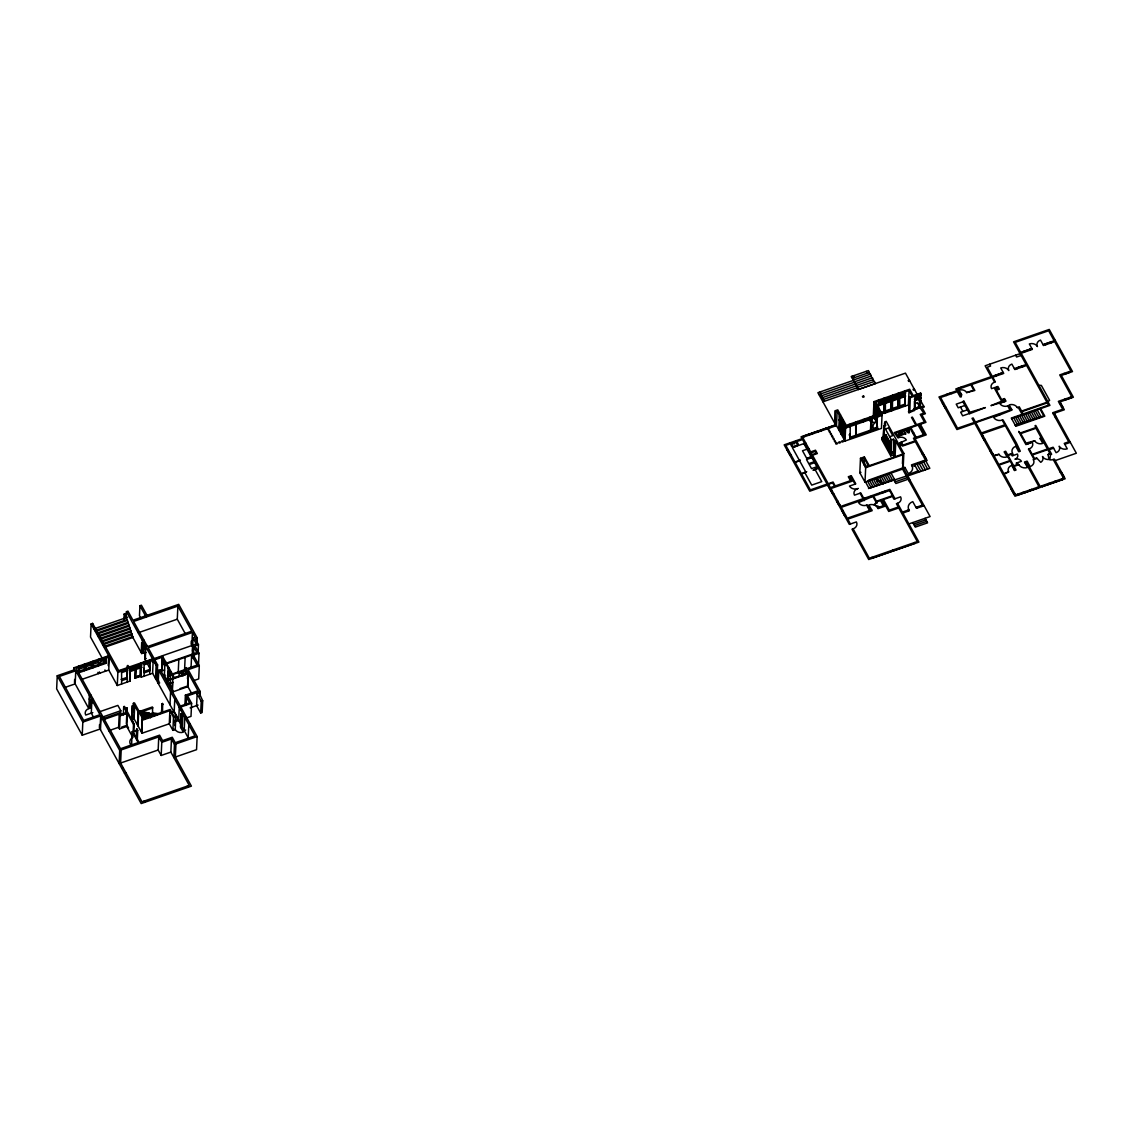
<?xml version="1.0" encoding="UTF-8"?>
<svg xmlns="http://www.w3.org/2000/svg" width="1133" height="1133" viewBox="0 0 1133 1133"><rect width="100%" height="100%" fill="white"/><g stroke="black" fill="none" stroke-linecap="round" stroke-linejoin="round"><path stroke-width="1.5" d="M108.23 665.567L108.683 655.738L74.098 667.734L75.09 669.561L57.245 675.75L56.65 688.864L82.227 735.218L100.072 729.029L100.667 715.914L82.822 722.103L82.227 735.218M73.942 671.019L74.098 667.734M74.495 682.675L74.651 679.389M92.779 712.6L85.726 715.05A6.118 4.943 2.6 0 1 88.785 708.578L75.175 683.879L75.769 670.764L59.398 676.443L83.63 720.376L100.001 714.696L75.769 670.764M79.338 669.022L84.918 667.082L84.748 670.694L79.168 672.634L78.659 667.804M84.748 670.694L84.182 667.082M86.235 670.184L85.726 665.354L86.235 670.184L91.815 668.243L91.971 664.632L86.405 666.572M196.958 644.535L197.255 637.978L178.702 604.356L132.958 620.233L127.944 611.14L126.457 611.664L152.53 658.924L118.682 670.665L92.609 623.405L91.122 623.929L90.527 637.043L104.732 662.791M92.481 626.422L92.609 623.405M91.815 668.243L91.249 664.632M90.64 700.038L90.272 708.054L88.785 708.578L89.38 695.464L90.867 694.94M93.303 667.734L92.793 662.904L93.303 667.734L98.883 665.793L99.038 662.182L93.458 664.122M98.883 665.793L98.316 662.168M99.407 727.811L99.548 724.539M100.483 729.765L101.078 716.651M105.95 663.343L105.44 658.514L105.95 663.343L100.37 665.269L100.525 661.672L106.105 659.732M141.696 667.578L141.03 666.36L129.87 670.24L130.026 666.728L130.097 681.06L117.28 685.507L108.754 670.056L109.349 656.942L76.251 668.442L103.825 718.421L119.815 712.869L120.735 714.541L126.868 712.402L123.695 706.652L124.446 706.397L125.437 708.21L127.08 708.366L126.924 711.637M117.28 685.507L117.874 672.393L91.122 623.929M119.532 728.944L120.126 715.829L127.378 713.323L126.783 726.437L119.532 728.944L118.611 727.287L119.206 714.172L104.321 719.328L120.537 748.715L138.198 742.582L132.193 731.677L136.654 730.134L136.895 728.958L137.73 730.473L137.277 740.316M123.922 619.723L124.177 614.044L125.664 613.519M119.687 715.815L119.815 712.869M121.642 683.992L121.571 669.674M120.594 715.22L120.792 710.717L117.874 705.406L98.911 711.991M119.716 750.443L119.121 763.557L158.167 750.004L158.762 736.889L119.716 750.443L100.667 715.914M126.188 617.683L126.457 611.664M121.203 749.933L120.608 763.047L142.007 801.824L189.239 785.424L170.856 752.1L171.451 738.985L161.778 742.342L161.183 755.456L170.856 752.1M146.015 652.566A7.336 5.92 2.6 0 0 143.225 653.047L141.738 653.557L132.887 637.497L127.179 619.496L124.177 614.044M123.327 714.852L123.695 706.652M121.797 680.621L127.378 678.695L127.009 670.934M127.08 669.291L127.151 667.734L127.222 682.052M127.434 670.41C127.222 687.745 124.842 653.628 130.153 670.141M125.805 714.017L125.947 710.745M126.528 712.671L126.74 707.757M126.769 711.34L126.91 708.068M126.358 723.888L126.868 712.402M129.714 679.743L130.083 671.742M139.741 712.445L134.487 702.913L133.368 703.296L134.374 705.108L132.32 705.817L132.065 719.54A6.118 4.943 2.6 0 1 132.561 722.075M131.895 719.243L132.49 706.128M132.66 706.426L132.065 719.54L134.105 718.832L134.7 705.717L132.32 705.817M132.915 713.124L133.368 703.296M131.598 744.792L132.193 731.677M135.139 678.143L135.45 668.3L135.139 678.143L140.719 676.203L141.03 666.176L129.884 670.042L130.536 671.444L141.71 667.379L141.03 666.176M127.378 713.323L133.496 724.412L132.901 737.526L126.783 726.437M133.779 718.223L133.921 714.951M140.265 667.096L140.01 675.495L135.932 676.911L136.172 668.527L140.393 667.323L136.172 668.527M133.921 730.672L134.218 724.114L125.777 708.819L127.08 708.366M146.879 615.12L141.413 605.22L139.925 605.73L139.472 615.715L141.03 618.547M136.498 733.405L136.654 730.134M136.526 737.158L136.895 728.958M137.532 725.049L138.127 711.935L152.445 706.964L152.686 713.705L157.232 714.356M137.787 725.502L138.382 712.388M138.028 725.956L138.693 711.397L139.812 711.014L143.254 718.818M141.243 652.65L141.71 642.298L145.718 649.577L145.251 659.916M141.738 653.557L142.177 643.926L143.664 643.417M139.77 711.921L141.37 711.354L144.882 717.727L143.282 718.28L139.812 711.014M117.874 672.393L153.196 660.128L152.601 673.243L141.257 677.18L141.186 662.862M143.225 653.047L143.594 645.017M141.342 712.275L142.942 711.708L146.454 718.067L144.84 718.634L141.37 711.354M149.726 674.248L149.641 659.916L149.868 670.878L144.302 672.818L143.778 668.328M150.264 669.008L144.741 659.009L145.18 649.379L142.177 643.926M141.54 732.315L142.206 717.755L138.693 711.397M144.146 676.189L144.075 661.856M142.942 711.708L142.9 712.615L144.514 712.062L147.304 717.161M169.284 723.775L142.05 733.221L142.135 719.2L170.219 709.456L173.972 716.268L175.842 716.438L175.247 729.553L172.91 730.36L169.284 723.775L169.879 710.66L142.645 720.106M147.262 718.067L144.514 712.062M144.84 718.634L144.882 717.727M148.14 717.147L146.072 712.416L144.472 712.969M146.03 713.323L149.202 713.124L151.312 716.934M150.562 716.566L149.202 713.124M152.374 662.196L152.53 658.924M149.159 714.031L152.332 713.818L153.734 716.368M152.332 713.818L152.289 714.725L153.904 714.172L153.861 715.079M154.626 663.046L154.768 659.774L162.203 657.182L173.661 677.945L166.211 680.522L160.291 669.773L158.79 670.283L158.195 683.397L159.682 682.887M153.196 660.128L156.127 665.439L155.533 678.554L157.02 678.03L157.614 664.915L154.768 659.774M155.462 714.526L155.419 715.433L157.034 714.881M163.039 660.879L161.863 670.75L162.203 657.182M161.863 670.75L162.458 657.636L163.194 657.381M161.353 712.388L162.486 703.48L162.628 712.445M161.849 713.294L161.75 703.735M162.175 710.448L162.486 703.48M168.888 667.677L168.137 667.946L167.542 681.06L164.37 675.296L164.965 662.182L165.701 661.927M167.486 680.82L167.33 684.318L172.91 682.378L168.378 683.199M167.911 680.933L167.981 671.43L170.488 675.976M168.293 680.791L168.732 671.175M173.066 691.059L170.049 685.607L170.644 672.492L171.395 672.223M169.992 704.768L170.587 691.654L172.074 691.144M170.162 722.557L170.474 715.589M172.202 689.77L172.57 681.754M185.444 633.984L177.286 619.199L177.881 606.084L133.623 621.451L147.502 646.589L191.746 631.223L177.881 606.084M172.91 730.36L173.505 717.246L169.879 710.66M174.156 712.331L174.765 699.217L176.252 698.693M175.02 725.587L175.459 715.759M171.451 738.985L174.454 744.438L173.859 757.552L196.547 749.678L197.142 736.563L180.827 707.006L191.604 703.253L187.526 695.86L200.173 691.47L188.135 669.66L199.295 665.793L192.78 653.968M178.816 659.548L178.221 672.662L180.062 675.99L174.015 678.086M175.941 743.928L175.346 757.042L191.392 786.118L141.186 803.552L100.072 729.029M179.269 707.389L178.674 720.503L174.397 721.99M180.671 710.278L180.827 707.006M158.79 670.283L182.526 713.294L181.039 713.818L180.444 726.933L183.334 732.159A6.118 4.943 2.6 0 1 175.247 729.553L173.377 729.383M181.422 714.498L180.827 727.613L182.314 727.103L182.909 713.988L181.039 713.818M181.931 726.409L182.526 713.294M185.146 657.352L184.552 670.467L167.627 676.33M185.189 674.617L185.401 667.904L186.945 668.64L197.142 665.099L191.633 655.101L166.707 663.74L174.397 677.676L188.163 672.903L185.401 667.904M186.124 672.492L186.35 667.578M184.934 704.995L185.387 695.166L198.02 690.776L188.503 673.526L166.565 681.145L180.331 706.086L189.622 702.871L185.387 695.166M185.67 704.57L186.053 696.384M186.109 705.363L186.478 697.163M187.526 678.851L187.823 672.294M188.163 672.903L187.568 686.017L180.062 688.623M191.831 693.764L187.908 686.64L188.503 673.526M191.151 644.337L191.307 641.066M193.162 647.977L191.831 645.555L192.426 632.441L148.168 647.807L154.428 659.165L162.614 656.319L166.381 663.145L196.873 652.551L192.78 645.13L196.306 643.912L193.049 637.992L195.088 637.284L192.426 632.441M191.024 668.215L191.633 655.101M192.454 651.107L193.049 637.992M192.327 654.973L192.78 645.13M193.304 658.471L193.446 655.186L199.026 653.245L194.933 645.824L198.459 644.606L195.202 638.7L197.255 637.978M193.559 653.656L193.856 647.099M191.604 703.253L191.01 716.368L186.393 717.982M198.091 652.792L198.459 644.606M197.199 692.504L196.604 705.618L200.683 713.011L202.17 712.501L202.708 700.789L198.686 691.994M198.431 666.36L199.026 653.245M199.295 665.793L198.7 678.908L193.927 680.565M199.946 696.398L200.173 691.47M200.683 713.011L201.221 701.313L197.142 693.92L198.629 693.396M835.333 410.712L835.177 426.05L835.333 410.712L837.754 409.877L846.28 425.328L880.497 413.446L873.968 401.634L909.672 389.242L913.198 395.615L920.633 393.038L920.463 408.362L923.777 413.177L920.251 414.395L924.415 421.943L916.526 424.677L912.377 417.128L911.527 417.426L915.79 425.144L894.291 432.608L897.959 437.834L898.795 437.55A5.722 4.617 2.6 0 1 906.343 439.972L899.984 442.904A6.529 5.268 2.6 0 1 900.126 446.94M832.967 494.328L827.6 484.995L809.755 491.198L784.178 444.844L802.037 438.655L801.031 436.828L835.616 424.833L835.828 420.017M921.115 393.93L910.266 397.697L909.785 412.44L908.949 412.724L909.048 397.301L912.192 396.21L909.063 390.531L875.597 402.158L882.111 413.97L881.446 428.401L845.006 441.063L836.48 425.611L837.145 411.166L835.842 411.619M839.185 419.946L844.198 429.039L843.759 438.783L844.552 438.513L839.525 429.421L839.907 421.306M840.304 419.564L839.213 419.352L841.592 423.657L842.711 423.275M844.043 427.849L839.85 429.308L840.289 420.768L842.131 424.096L841.748 432.395L840.233 428.954L840.459 423.969M841.592 423.657L841.706 421.009L842.825 420.626L841.238 417.751M844.34 425.796L844.227 428.43L841.847 424.124L841.961 421.476M842.456 423.983L842.031 433.967L841.083 434.293M844.694 433.457A6.118 4.943 2.6 0 0 842.357 433.854L842.81 424.11M843.122 425.201L844.637 428.642L844.255 436.941L842.74 433.5L842.966 428.515M845.006 441.063L845.671 426.617L837.145 411.166M871.532 419.054L870.994 431.092L850.161 438.315L849.821 433.967M850.161 438.315L850.217 425.385M871.022 418.445L870.484 430.186L855.613 435.341L856.109 436.247L856.166 423.317L855.741 436.389L855.712 425.158M895.792 441.162L895.127 455.608L894.107 455.962L894.758 441.53L895.792 441.162L903.228 454.645L902.562 469.09L865.003 482.12L859.82 472.73L860.485 458.299L864.38 456.939L869.238 465.72M864.026 464.955L864.38 456.939M865.003 482.12L865.669 467.688L860.485 458.299M878.202 428.444L871.362 430.965L871.404 418.02M871.362 430.965L871.914 418.927M873.316 416.066L873.968 401.634M874.138 415.811L874.718 402.994L875.837 402.612L875.781 404.056M874.322 415.74L874.704 407.625L878.684 415.259M875.186 417.043L875.554 408.928M875.625 407.299L874.534 407.087L876.914 411.392L878.033 411.01M876.291 420.414L876.659 412.1L874.818 408.772L874.449 417.071L876.291 420.414L876.659 412.1M876.914 411.392L877.041 408.744L874.662 404.439M876.984 416.08L876.942 429.025L877.211 412.171L874.704 407.625M878.755 414.735L877.169 411.86L877.296 409.211L879.675 413.531M878.84 415.443L877.324 413.318L877.239 421.518M877.381 418.204L877.608 413.219M877.82 413.559L877.976 410.047M878.401 412.709L878.429 400.076M884.59 436.616L881.8 437.579L881.715 439.505L890.736 455.877L893.526 454.899L893.512 439.25L891.459 439.958L890.892 452.478L892.946 451.77M881.12 413.503L883.91 412.525L883.726 404.594M868.572 480.165L903.185 467.787L903.837 453.356L886.133 421.249L884.561 423.048L885.822 425.314L883.782 426.022L883.202 438.542L890.892 452.478M883.372 438.839L883.938 426.334M883.91 437.48L884.278 429.464M884.42 426.249L884.561 423.048M884.788 426.447L885.015 421.632M884.845 441.247L884.958 438.967L889.221 446.685L889.108 448.98M885.114 439.505L885.029 441.318L888.952 448.427L889.037 446.629M885.085 438.174L885.808 434.576L889.872 441.969L889.717 445.368L885.085 438.174L885.808 434.576M890.467 409.169L884.887 411.109L885.397 412.015L890.963 410.075L891.005 397.159L891.515 398.065L885.935 400.006L885.44 399.099M889.164 445.552L889.32 442.153L885.241 434.775M893.002 397.556L898.582 395.615L898.072 394.709L898.455 398.235L892.889 400.176L892.507 396.649M892.407 410.528L892.563 395.176M890.736 452.166L891.303 439.661M890.736 455.877L890.821 453.951L881.8 437.579M892.45 409.565L898.03 407.625L897.931 397.938L893.753 399.382M897.987 408.588L898.143 393.236M900.069 395.105L905.649 393.165L905.14 392.259L905.097 405.175L899.517 407.101L899.418 397.414L904.998 395.474L905.494 396.394L899.914 398.32L899.418 397.414M899.475 408.064L899.63 392.726M902.449 463.666L902.888 454.036L903.837 453.356M905.055 406.138L905.21 390.786M909.063 390.531L908.397 404.977L883.853 413.488L884.009 398.15M908.949 412.724L909.048 397.301M909.785 412.44L914.515 410.429L914.402 401.323M914.515 410.429L914.968 400.558L920.917 398.504L920.421 397.612L914.473 399.68M914.94 408.546L915.195 399.892L919.656 398.349L919.401 407.002L914.813 408.319L919.274 406.775M919.401 407.002L919.784 398.575M920.633 393.038L920.095 407.696L914.147 409.764M906.74 430.54L906.74 431.191A2.988 2.408 2.6 0 0 907.42 432.424L908.935 433.004L909.431 431.715A2.988 2.408 2.6 0 0 908.751 430.483L908.156 430.058M1048.067 454.574L1049.045 459.474A6.118 4.943 2.6 0 1 1042.487 456.514A6.118 4.943 2.6 0 1 1040.774 462.335L1036.568 457.845L1034.528 458.553L1032.517 454.928L1047.77 449.631L1049.781 453.271L1048.067 454.574L1050.107 453.866L1050.532 454.63L1049.781 459.842A6.529 5.268 2.6 0 0 1053.208 459.474L1054.313 459.092L1065.176 478.777L1014.984 496.212L974.777 423.345L956.932 429.549L938.96 396.975L956.819 390.786L955.813 388.959L991.134 376.694L985.129 365.789L1020.082 353.652M899.092 433.627L899.432 433.259A1.898 1.53 2.6 0 1 899.814 432.962L900.197 432.778M900.537 432.65L900.976 432.565A1.898 1.53 2.6 0 1 901.486 432.537L901.571 432.041M179.623 672.166C179.127 674.744 185.84 672.322 183.149 670.948M181.407 672.889L182.158 675.82M791.131 443.527C789.262 450.254 803.368 445.255 796.017 441.828M133.496 724.412L134.218 724.114M93.954 628.872L127.675 617.159M94.96 630.684L127.179 619.496M96.517 631.138L127.137 620.516M97.523 632.95L128.142 622.329M97.48 633.97L128.1 623.334M98.486 635.783L129.105 625.161M98.429 636.803L129.049 626.167M101.049 638.063L130.054 627.994M101.007 639.069L130.012 628.999M102.012 640.896L131.017 630.826M101.956 641.901L130.961 631.832M818.904 394.525L854.225 382.274M102.961 643.728L131.966 633.659M102.919 644.734L131.924 634.664M138.283 632.738L177.286 619.199M821.383 395.828L855.231 384.087M103.924 646.546L132.929 636.491M822.388 397.655L856.236 385.9M105.482 647.014L132.887 637.497M823.394 399.467L857.228 387.727M822.912 401.804L905.465 373.139L924.188 407.073L922.135 407.781L925.392 413.687L921.865 414.919L925.958 422.34L896.161 432.778L898.781 437.536M142.333 640.442L143.82 639.933M79.197 666.912L106.587 657.409M909.303 380.107L908.199 380.504L908.694 381.41L909.813 381.028M145.336 645.895L146.837 645.385M84.083 669.49L78.503 671.416L79.168 672.634M85.57 668.966L91.15 667.025M92.637 666.516L98.217 664.575M99.704 664.065L105.27 662.125M87.014 669.178L106.36 662.465M914.161 388.902L913.042 389.285L913.538 390.191L914.657 389.809M840.516 414.876L839.397 415.259L838.746 429.69L839.525 429.421M1019.573 352.745L1031.851 348.497M1043.011 344.616L1055.276 340.353M1024.119 351.357L1029.699 349.417M1045.32 343.993L1050.9 342.053M878.868 402.456L884.448 400.516M82.185 679.276L108.754 670.056M144.741 659.009L146.228 658.5M878.245 404.169L883.825 402.243L884.335 403.15L878.755 405.076M892.379 399.269L897.959 397.329M879.619 404.297L883.797 402.838L884.307 403.745L878.726 405.685M886.686 401.833L890.864 400.388L891.374 401.294L885.794 403.235M65.346 687.292L75.175 683.879M1021.088 355.479L1016.613 357.022L1015.621 355.21M892.861 400.785L898.427 398.844L897.931 397.938M154.13 658.641L191.831 645.555M909.601 398.292L910.436 397.995M127.746 670.509L122.166 672.45L121.5 671.232M130.635 669.504L141.781 665.638M144.67 664.632L150.25 662.692M803.524 436.148L809.104 434.208M812.078 433.174L817.658 431.234M820.632 430.2L826.212 428.274M829.186 427.24L834.766 425.3M135.578 668.527L141.158 666.586M836.48 425.611L802.646 437.352L810.661 451.897L815.505 450.212L817.346 453.554L812.503 455.225L828.223 483.706L833.052 482.021L835.219 485.958L850.472 480.675L848.291 476.738L851.28 475.704L855.783 483.876L849.467 486.071A6.118 4.943 2.6 0 0 857.554 488.677L858.29 488.422M841.847 424.124L842.966 423.728M877.169 411.86L878.287 411.463L879.874 414.352M914.501 399.198L920.449 397.131L920.931 398.023L914.982 400.091L915.11 397.442L921.058 395.375L920.562 394.482M914.6 399.907L920.548 397.839M880.61 412.596L883.4 411.619M891.954 408.659L897.534 406.719M899.021 406.195L904.601 404.269M791.457 444.122L793.766 443.329M794.006 443.244L796.301 442.451M920.18 399.807L919.061 400.19L919.557 401.096L920.676 400.714M156.127 665.439L157.614 664.915M845.671 426.617L882.111 413.97M840.233 428.954L844.864 438.4M856.151 423.487L864.422 420.626M1003.229 372.502L992.253 376.312L987.24 367.219L990.582 366.058L989.591 364.245M1014.375 368.636L1026.101 364.571L1013.553 341.84L1049.257 329.448L1072.498 371.567L1061.338 375.434L1073.376 397.244L1059.978 401.889L1064.326 409.764L1054.285 413.262L1076.35 453.242L1055.149 460.607M856.151 423.615L874.067 417.426L876.574 421.972A6.118 4.943 2.6 0 0 873.501 428.458L877.693 426.999M958.504 388.208L962.965 386.665M995.496 375.363L1001.076 373.437M1016.698 368.013L1022.278 366.072M121.132 679.418L126.712 677.477M143.622 671.6L149.202 669.674M845.6 428.062L882.04 415.414M792.845 446.629L797.674 444.943L796.428 442.493M844.198 429.039L844.991 428.77L840.813 421.193M805.733 442.961L792.349 447.606L799.459 460.48M945.743 394.808L951.323 392.868M787.265 450.452L788.384 450.056M135.011 677.916L140.591 675.976M157.147 671.855L161.608 670.297M912.532 410.061L923.692 406.18M908.397 411.746L911.541 410.656M1011.67 409.452L1010.721 409.792L1008.469 405.699L1007.747 405.954A6.118 4.943 2.6 0 1 999.66 403.334L1005.962 401.153L1004.546 398.575L1001.586 399.609L996.403 390.205L999.363 389.185L997.861 386.466L991.559 388.647A6.118 4.943 2.6 0 1 994.632 382.161L995.355 381.92L992.763 377.218L1003.725 373.408L1000.722 367.956A6.118 4.943 2.6 0 1 1008.809 370.562A6.118 4.943 2.6 0 1 1011.868 364.09L1014.885 369.542L1026.597 365.477L1046.92 402.272L1021.612 411.067L1019.275 406.818L1017.25 407.526A6.118 4.943 2.6 0 0 1009.163 404.906L1012.01 410.061L993.627 417.341A6.529 5.268 2.6 0 0 1002.252 420.131L1002.988 419.876L1016.428 443.003L1020.295 451.231L1018.808 451.741L1015.791 446.289A6.529 5.268 2.6 0 0 1012.52 453.2L1007.69 454.885L1005.679 451.246L1004.192 451.755L1007.039 456.911A6.118 4.943 2.6 0 1 998.952 454.305L994.108 455.976L998.796 464.459L1009.956 460.593L1005.268 452.109L1004.532 452.364M961.464 394.397L960.359 394.78L957.427 389.483L970.839 384.823L973.771 390.134L966.676 392.584A5.707 4.603 2.6 0 0 959.127 390.163L961.804 395.006L960.713 395.389L961.379 396.592M789.786 454.999L790.891 454.602M808.835 448.569L802.504 450.75L806.512 458.029M942.387 403.192L943.506 402.796M961.35 396.607L960.246 396.989L957.314 391.692L940.588 397.499L957.541 428.246L974.281 422.439L972.029 418.346L973.162 417.95L975.414 422.043L1009.999 410.033L1007.747 405.954M93.373 699.486L91.886 700.01L91.291 713.124L93.727 717.529M164.37 675.296L165.106 675.041M849.665 437.409L855.245 435.469M870.866 430.058L876.446 428.118M836.324 442.989L837.075 442.734M838.562 442.21L840.049 441.7M841.536 441.176L843.023 440.666M167.429 675.679L183.928 669.957M837.57 443.64L836.083 444.15L835.587 443.244M839.057 443.116L840.544 442.606M842.031 442.082L843.519 441.573M944.894 407.724L946.013 407.342M962.908 401.833L956.224 404.155L958.221 407.795L964.919 405.472M885.411 428.982L888.499 427.906L892.762 435.639L889.674 436.701M167.953 680.197L170.984 679.149M812.46 457.477L806.512 459.531L808.764 463.624L814.712 461.556M905.423 429.577L908.17 428.614M1064.623 374.159L1069.085 372.601L1068.646 371.808M170.049 685.607L170.8 685.338M815.208 462.476L809.259 464.544L811.525 468.623L817.474 466.569M906.06 430.781L908.836 429.818M967.341 409.863L960.657 412.185L962.653 415.825L969.352 413.503M1038.904 385.39L1041.326 385.362L1049.611 400.346L1047.94 401.748M898.087 436.262L905.154 433.812M912.716 433.075L913.651 432.749M187.908 686.64L172.414 692.022L172.726 678.256M120.792 710.717L103.315 716.778L104.647 719.441M141.356 711.892L152.941 707.87M162.246 704.641L162.982 704.386M890.821 453.951L893.611 452.973M142.206 717.755L143.325 717.373M865.329 467.079L902.888 454.036M865.669 467.688L903.228 454.645M108.697 730.728L118.611 727.287M121.67 727.117L126.273 725.517M1065.289 399.864L1070.869 397.938M1011.642 418.672L1049.937 405.373L1021.201 353.269L1032.347 349.403L1029.345 343.95A6.118 4.943 2.6 0 1 1037.431 346.556A6.118 4.943 2.6 0 1 1040.505 340.07L1043.507 345.523L1054.667 341.656L1070.869 371.043L1059.723 374.91L1071.747 396.72L1058.364 401.365L1062.712 409.254L1052.67 412.738L1068.716 441.813L1064.255 443.371L1067.258 448.824A6.118 4.943 2.6 0 1 1059.171 446.204A6.118 4.943 2.6 0 1 1056.112 452.69L1053.095 447.238L1048.634 448.781L1035.76 425.456L1035.024 425.725L1036.029 427.538L1020.408 432.962L1018.652 431.404L1025.931 444.575L1032.248 442.38A6.118 4.943 2.6 0 1 1029.175 448.866L1028.438 449.121L1033.792 458.808L1033.381 459.672A6.529 5.268 2.6 0 1 1030.095 466.598L1027.093 461.145L1024.487 462.037L1027.504 467.49A6.529 5.268 2.6 0 1 1018.879 464.714L1014.035 466.385L1016.046 470.025L1014.559 470.549L1011.712 465.394A6.118 4.943 2.6 0 0 1008.639 471.88L1003.81 473.552L999.136 465.068L1010.282 461.202L1014.97 469.685L1014.219 469.94M201.221 701.313L202.708 700.789M827.104 484.088L810.364 489.895L801.668 474.146L806.738 471.668L801.343 473.537L795.324 462.632L800.38 460.154L794.984 462.023L785.792 445.368L802.532 439.562L811.724 456.217L806.668 458.695L812.064 456.826L818.068 467.731L813.012 470.209L818.408 468.34L828.025 485.76M859.82 472.73L860.938 472.348M1059.539 403.49L1060.658 403.107M171.14 712.473L174.199 711.411L178.717 719.597L174.44 721.084M190.16 707.856L198.091 705.108M922.064 453.837L923.183 453.441M1061.536 407.129L1062.655 406.747M981.801 436.078L982.92 435.681M173.505 717.246L175.842 716.438M1015.196 425.059L1041.383 416.661M1015.48 425.64L1043.748 415.825L1039.896 408.857M137.73 730.473L133.269 732.031L138.948 742.327L159.583 735.161L162.6 740.614L172.258 737.257L175.275 742.71L194.989 735.869L182.909 713.988M830.772 490.759L831.891 490.362M924.57 458.383L925.689 457.987M1053.336 413.942L1054.455 413.559M983.812 439.703L984.917 439.321M903.185 467.787L904.785 467.235L908.284 473.594A7.336 5.92 2.6 0 0 911.98 465.819L915.322 466.102M186.279 716.877L184.792 717.387L184.197 730.502L185.685 729.992M918.367 463.425L923.947 461.485M905.281 468.141L903.681 468.694L930.094 516.563L908.893 523.928M832.783 494.385L833.902 494.002M1055.347 417.581L1056.466 417.199M917.999 470.946L907.193 475.053M894.546 479.443L868.515 488.479L906.414 476.058M190.287 724.143L188.8 724.667L188.205 737.781L182.314 727.103M907.689 475.973L929.825 468.283L925.803 461.018M836.621 501.353L837.74 500.97M907.08 477.262L908.199 476.88M895.013 481.907L907.292 477.644M989.661 450.311L990.766 449.928M908.17 479.231L895.891 483.494L894.135 480.307M838.632 504.992L839.751 504.61M909.091 480.902L910.196 480.519M991.658 453.951L992.777 453.554M1034.712 440.808L1026.002 443.102L1020.734 433.571L1035.987 428.274L1041.255 437.82L1039.952 438.273L1042.785 443.414A6.118 4.943 2.6 0 1 1034.712 440.808L1026.668 444.32M1040.278 438.868L1041.581 438.414L1047.43 449.022L1032.191 454.319L1029.175 448.866M841.89 510.898L843.009 510.516M1018.468 451.132L1019.218 450.877L1005.339 425.739L981.914 433.868L993.783 455.381L998.952 454.305M174.454 744.438L197.142 736.563M877.197 502.613L876.46 502.868L872.863 496.367L858.573 502.585A6.118 4.943 2.6 0 0 866.66 505.191L867.396 504.936L870.328 510.232M844.397 515.444L845.515 515.062M121.797 768.401L123.285 767.891M876.46 502.868A4.9 3.951 2.6 0 0 874.081 504.681L879.619 507.003L883.343 505.715L880.497 500.574L876.786 501.862L877.282 502.769M871.631 509.779L847.272 518.234L841.253 507.329L863.573 499.582L864.153 500.644M850.444 523.998L847.767 519.155L872.127 510.7L868.954 504.936A6.529 5.268 2.6 0 1 877.579 507.726L878.882 507.272L878.457 506.508M1053.605 448.144L1049.13 449.702L1051.636 454.234L1050.532 454.63M1064.751 444.278L1070.331 442.337M897.534 503.321L896.415 503.703L898.257 507.046L889.32 510.133L883.471 499.54L892.407 496.438L893.909 499.157L900.593 496.835A6.118 4.943 2.6 0 1 897.534 503.321L902.378 512.102L908.878 509.85A7.747 6.26 2.6 0 1 912.773 501.636L916.455 508.306L924.075 505.658M124.474 773.258L125.961 772.734M1024.827 462.646L1025.563 462.391L1039.018 486.779L1015.593 494.909L1004.15 474.161L1008.639 471.88M1027.419 461.74L1026.682 462.009L1040.136 486.397L1063.561 478.253L1053.208 459.474M1033.381 459.672L1036.907 458.454M828.52 486.666L849.325 524.381L856.392 521.931A6.529 5.268 2.6 0 1 853.121 528.842L852.002 529.224L868.714 559.518L918.92 542.098L902.874 513.008L909.388 510.756L908.878 509.85M915.946 507.4L922.46 505.134L902.236 468.481M1011.132 489.244L1012.251 488.847M1060.219 472.192L1061.338 471.81M913.637 524.083L925.902 519.82M914.473 525.599L926.737 521.336M1013.638 493.776L1014.757 493.393M1062.726 476.738L1063.845 476.356M1017.873 495.022L1023.453 493.082M1024.94 492.572L1030.52 490.631M1032.007 490.122L1037.573 488.181L1037.162 487.417M1042.417 486.496L1047.997 484.57M1049.484 484.046L1055.064 482.12M1056.551 481.596L1062.117 479.656M872.452 558.045L893.087 550.893M894.39 550.44L915.025 543.274M920.463 408.362L919.982 407.469L914.019 409.523A6.529 5.268 2.6 0 1 913.722 408.871M182.569 672.478L184.764 674.914M159.753 713.889L152.176 712.784L152.686 713.705M183.277 675.849L181.847 673.243L184.07 674.517M882.876 484.216L880.284 482.247L880.738 480.35L877.183 481.695L877.579 480.165L875.427 478.508L878.925 484.867M794.035 443.768L793.652 442.876L794.219 443.711M899.333 433.953L900.055 434.35A1.714 1.388 2.6 0 0 900.579 434.364A2.436 1.969 2.6 0 0 901.741 433.953A1.714 1.388 2.6 0 0 902.095 433.642L902.151 432.834M1054.157 340.75L1048.648 330.751L1015.182 342.364L1020.691 352.363M1050.815 341.911L1051.311 342.817M1064.184 373.366L1064.68 374.272M1045.235 343.837L1045.745 344.758M1070.458 397.173L1070.954 398.08M1064.878 399.113L1065.374 400.02M1060.46 403.164L1062.471 406.804M1029.614 349.261L1030.124 350.168M1024.034 351.202L1024.544 352.108M1054.271 413.616L1056.268 417.256M1022.193 365.917L1022.688 366.823M1040.646 408.602L1044.824 416.179L1015.819 426.249L1011.302 418.063L1048.521 405.147L1047.26 402.881L1021.952 411.661L1023.198 413.942M1016.613 367.857L1017.108 368.763M1037.205 409.834L1040.717 416.208M1035.25 410.514L1038.763 416.873M1033.296 411.194L1036.808 417.553M1031.342 411.874L1034.854 418.233M1029.387 412.554L1032.899 418.913M1061.154 471.88L1063.66 476.426M1027.447 413.233L1030.945 419.592M1061.706 478.905L1062.202 479.811M1025.492 413.899L1029.005 420.272M1000.991 373.281L1001.501 374.187M1023.538 414.579L1027.05 420.952M1022.448 414.961L1018.496 407.809L1017.25 407.526M1021.584 415.273L1025.096 421.618M1056.126 480.845L1056.622 481.752M1019.629 415.938L1023.141 422.297M1054.639 481.355L1055.135 482.261M995.411 375.221L995.921 376.128M1017.675 416.618L1021.187 422.977M1015.72 417.298L1019.233 423.657M994.632 382.161L992.041 377.473L971.59 384.569L974.847 390.474L966.676 392.584M997.139 386.707L997.55 387.472L994.576 388.506L1001.6 401.224L990.964 405.642L1005.24 401.408M1013.78 417.978L1017.278 424.337M1049.059 483.295L1049.569 484.202M1047.572 483.805L1048.082 484.712M1041.992 485.745L1042.502 486.652M999.575 415.287L999.164 414.522L975.725 422.651L981.419 432.962L1004.844 424.818L1002.252 420.131M1012.52 453.2L1012.944 455.579M1018.879 464.714L1016.952 462.845M1031.582 489.357L1032.078 490.263M1030.095 489.881L1030.591 490.787M1024.515 491.807L1025.025 492.728M1023.028 492.331L1023.538 493.237M962.88 386.509L963.376 387.415M1017.448 494.271L1017.958 495.178M958.419 388.053L958.915 388.973M981.985 436.007L983.996 439.646M989.845 450.24L991.842 453.88M1011.316 489.173L1013.823 493.719M960.458 407.016L962.88 411.421M951.238 392.712L951.734 393.618M945.658 394.652L946.154 395.559M942.599 403.107L945.106 407.653M920.378 424.28L926.227 434.874L915.082 438.754L927.106 460.565L914.671 464.884L918.665 472.164M919.316 424.748L924.613 434.364L913.453 438.23L914.968 440.964L902.973 445.127L901.132 441.785M918.197 425.13L923.494 434.746M910.847 427.679L916.158 437.296M909.926 428.005L915.223 437.621M891.076 395.686L890.92 411.038L890.425 410.132L884.845 412.072L885.34 412.979L885.496 397.626M922.97 453.512L925.477 458.058M908.425 428.713L908.921 429.605M923.522 460.72L924.032 461.641M923.607 461.782L927.615 469.048M905.324 429.789L905.819 430.682M903.596 430.2L905.791 434.166L903.228 430.328M921.37 462.561L925.378 469.827M875.568 383.521L874.393 381.396L857.171 387.387L858.347 389.497M869.053 372.545L870.002 374.258M871.008 376.085L872.013 377.898M873.005 379.697L874.025 381.538M875.186 383.648L858.715 389.37M919.132 463.326L923.154 470.606M917.957 462.661L918.452 463.567M866.193 371.369L867.198 373.182M916.909 464.105L920.917 471.37M899.984 442.904L902.505 446.09L915.337 441.643L925.491 460.04L911.47 464.912L911.98 465.819M878.401 408.829L880.001 411.704M875.653 406.705L877.239 409.579M893.512 439.25L894.758 441.53M877.296 410.33L878.967 413.361M877.324 413.318L878.557 415.542M883.782 426.022L891.459 439.958M877.055 414.636L877.551 415.542M853.432 375.802L854.438 377.615M908.015 476.936L910.011 480.576M874.634 417.015L876.475 420.343M874.251 417.369L876.574 421.972A6.118 4.943 2.6 0 1 868.487 419.366M885.652 437.975L889.717 445.368M852.582 378.266L853.531 379.98M854.537 381.807L855.528 383.62M856.534 385.418L857.539 387.245M858.233 389.54L853.22 380.447L817.899 392.712L835.616 424.833M893.526 454.899L894.107 455.962M921.341 505.516L921.837 506.437M871.475 416.576L871.971 417.482M869.988 417.086L870.484 418.006M925.066 518.305L927.573 522.851L915.308 527.114L912.801 522.568M916.88 507.074L917.376 507.981M864.408 419.026L864.904 419.932M870.484 430.186L870.994 431.092M864.337 420.47L864.847 421.377M869.379 430.568L869.875 431.475M862.921 419.55L863.417 420.456M862.85 420.994L863.36 421.901M891.034 473.084L894.886 480.052M889.079 473.764L892.592 480.123M907.859 510.204L908.354 511.11M887.139 474.444L890.637 480.803M857.341 421.476L857.837 422.397M855.854 422L856.35 422.906M885.185 475.124L888.697 481.483M855.783 423.445L856.293 424.351M903.398 511.748L903.893 512.654M883.23 475.803L886.742 482.162M895.028 498.775L889.844 489.385L863.813 498.421L860.797 492.968L854.48 495.163A6.118 4.943 2.6 0 1 857.554 488.677M881.276 476.469L884.788 482.842M850.274 423.94L850.784 424.847M879.321 477.149L882.834 483.508M914.614 542.509L915.11 543.415M877.367 477.829L880.879 484.188M883.145 491.708L883.641 492.614M868.487 465.975L864.054 457.959L862.015 458.667L866.448 466.697M843.873 422.524L845.459 425.399M839.326 416.703L844.552 426.617M873.472 479.188L876.97 485.547M871.518 479.868L875.03 486.227M877.565 493.648L878.075 494.554M869.563 480.548L873.076 486.907M820.122 391.933L821.128 393.76M820.391 394.015L824.399 401.28M867.609 481.213L871.121 487.587M865.513 481.95L869.025 488.309M871.433 495.772L871.928 496.679M877.579 507.726L878.075 508.632L885.709 505.984L888.711 511.436L898.752 507.952L917.305 541.574L869.337 558.229L853.121 528.842M829.101 427.084L829.611 427.991M828.308 428.444L828.974 429.662M829.639 430.866L830.305 432.084M830.985 433.288L831.65 434.506M832.316 435.723L832.982 436.927M833.647 438.145L834.327 439.349M834.993 440.567L835.658 441.771M827.557 428.699L828.223 429.917M828.903 431.121L829.568 432.339M830.234 433.557L830.9 434.76M831.565 435.978L832.245 437.182M832.911 438.4L833.576 439.604M834.242 440.822L834.908 442.04M893.965 549.675L894.475 550.581M826.127 428.118L826.637 429.025M864.734 498.095L865.244 499.002M892.662 550.128L893.172 551.035M855.047 484.145L853.206 480.803L830.886 488.55L840.757 506.423L863.063 498.676L860.06 493.223M866.66 505.191L869.577 510.501M820.547 430.058L821.057 430.965M817.573 431.092L818.083 431.999M811.993 433.018L812.503 433.939M809.019 434.052L809.529 434.959M872.028 557.294L872.523 558.201M803.439 435.993L803.948 436.899M836.82 501.296L838.817 504.936M842.074 510.841L844.581 515.388M811.908 457.661L814.16 461.754M814.655 462.661L816.907 466.754M803.878 443.598L810.987 456.472M815.066 469.501L821.751 481.624L811.71 485.108L805.025 472.985M795.89 440.779L796.4 441.686M791.415 444.235L792.703 446.586M790.31 442.72L790.82 443.626M799.785 461.089L805.804 471.994M787.463 450.382L789.97 454.928M139.925 605.73L146.171 617.046M164.809 665.68L162.302 661.134L162.231 670.623A6.118 4.943 2.6 0 1 164.554 670.226M162.019 669.433L162.6 670.495M157.02 678.03L159.017 681.669M152.601 673.243L181.124 724.936M140.719 676.203L141.257 677.18M140.01 675.495L135.932 676.911M150.774 713.464L152.176 716.014M129.431 679.842L130.097 681.06M147.644 712.77L150.448 717.855M187.285 786.104L187.951 787.322M158.762 736.889L161.778 742.342M143.608 713.889L145.01 716.438M134.7 705.717L138.637 712.841M158.167 750.004L161.183 755.456M105.511 656.828L106.19 658.046M134.105 718.832L142.05 733.221M99.945 658.769L100.61 659.987M104.916 669.943L105.596 671.161M98.444 659.279L99.123 660.497M99.336 671.883L100.016 673.101M92.878 661.219L93.543 662.437M97.849 672.393L98.529 673.611M126.868 724.993L128.553 728.052M91.391 661.743L92.056 662.947M119.206 714.172L120.126 715.829M85.811 663.669L86.476 664.887M84.324 664.193L84.989 665.397M78.743 666.133L79.409 667.337M89.224 698.948L91.731 703.494M143.962 801.144L144.627 802.348M57.245 675.75L82.822 722.103M146.072 712.416L148.876 717.501M919.982 407.469L917.319 402.626A6.529 5.268 2.6 0 0 914.699 404.297M130.352 744.14A6.529 5.268 2.6 0 1 132.179 737.937M849.07 434.874A6.118 4.943 2.6 0 1 850.444 436.46M844.821 432.282A6.118 4.943 2.6 0 1 842.357 433.854M900.65 434.874A1.784 1.445 2.6 0 1 899.375 432.239M900.763 431.786A1.784 1.445 2.6 0 1 902.038 434.435A2.436 1.954 2.6 0 1 900.636 434.789M899.432 432.31A2.436 1.954 2.6 0 1 900.777 431.885M907.108 430.852L907.108 431.022A2.351 1.898 2.6 0 0 907.83 432.31L909.063 431.885A2.351 1.898 2.6 0 0 908.34 430.597L907.108 430.837M851.945 376.312L851.209 376.567L852.214 378.394L869.436 372.417L868.43 370.59L851.945 376.312M870.385 374.131L853.163 380.107L854.155 381.934L871.376 375.958L870.385 374.131M872.382 377.771L855.16 383.747L856.166 385.546L873.387 379.569L872.382 377.771M863.573 395.984L862.454 396.38L862.949 397.286L864.068 396.904L863.573 395.984M890.892 399.779L885.312 401.719L885.822 402.626L891.388 400.685L890.892 399.779M905.026 394.879L899.446 396.819L899.942 397.725L905.522 395.785L905.026 394.879M919.075 394.992L914.614 396.55L919.075 395.02M815.264 451.387L811.171 452.803L812.177 454.616L816.256 453.2L815.264 451.387M997.89 388.081L995.652 388.846L996.077 389.61L998.3 388.831L997.89 388.081M963.857 401.153L962.753 401.535L969.522 413.8L985.384 407.568L969.99 412.2L963.886 401.139M1004.15 399.439L1001.926 400.204L1002.337 400.969L1004.574 400.19L1004.15 399.439M832.642 482.885L828.549 484.315L830.39 487.643L834.483 486.227L832.642 482.885M850.869 476.568L849.382 477.078L851.209 480.406L852.696 479.896L850.869 476.568M885.468 491.311L879.888 493.252L885.468 491.311M889.603 490.547L873.6 496.098L876.446 501.253L892.436 495.702L889.603 490.547M1011.372 454.319L1008.016 455.48L1013.709 465.79L1017.052 464.629L1016.216 463.114L1021.428 461.301A4.9 3.951 2.6 0 0 1014.956 459.219A4.9 3.951 2.6 0 0 1017.406 454.036L1012.208 455.834L1011.372 454.319M882.366 499.922L881.247 500.304L884.08 505.46L885.199 505.077L882.366 499.922"/></g></svg>
